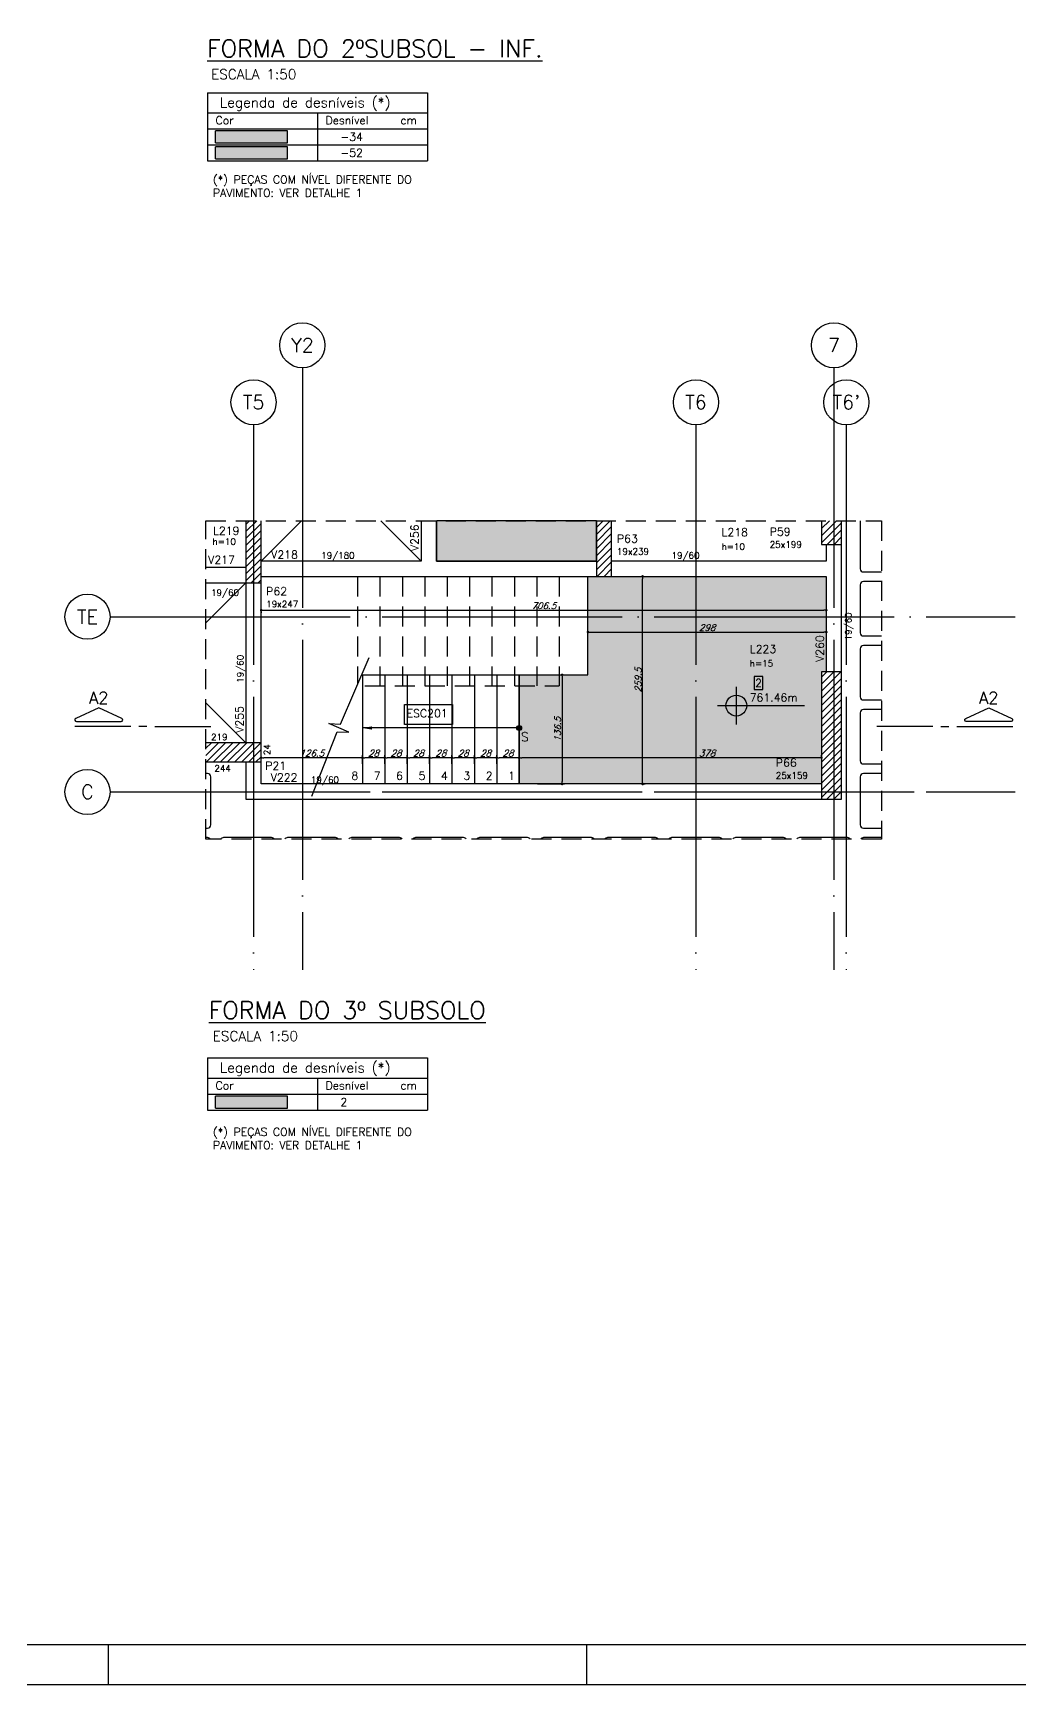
# Model space of a CAD drawing. Extents: x 0 to 6870, y 0 to 4205.
# Drawn here: x 1553 to 2787, y 0 to 2065 of the extents above; entities that cross this region are included whole.
import ezdxf
from ezdxf.enums import TextEntityAlignment as Align

# ---------------------------------------------------------------- set-up
doc = ezdxf.new("R2010")
doc.units = 0
doc.header["$LTSCALE"] = 50
doc.header["$MEASUREMENT"] = 0
doc.linetypes.add('DASHED', pattern=[0.75, 0.5, -0.25])
doc.linetypes.add('EIXO', pattern=[6.8, 6, -0.4, 0, -0.4])
doc.layers.get('0').update_dxf_attribs({"linetype": 'CONTINUOUS'})
doc.layers.get('DEFPOINTS').update_dxf_attribs({"linetype": 'CONTINUOUS'})
for name, color, linetype in [('242', 3, 'CONTINUOUS'), ('251', 5, 'CONTINUOUS'), ('AR-TEXTO_REGUA 120_1-200', 4, 'CONTINUOUS'), ('F-AUX', 2, 'CONTINUOUS'), ('F-AUX-RED', 1, 'CONTINUOUS'), ('F-CORTE-INDICAÇÃO', 4, 'CONTINUOUS'), ('F-COTAS', 106, 'CONTINUOUS'), ('F-DESNIVEL-1', 254, 'CONTINUOUS'), ('F-DESNIVEL-7', 40, 'CONTINUOUS'), ('F-EIXO', 12, 'EIXO'), ('F-ESC NUM', 2, 'CONTINUOUS'), ('F-ESCADAS', 2, 'CONTINUOUS'), ('F-LAJES', 3, 'CONTINUOUS'), ('F-LAJES-DIM', 2, 'CONTINUOUS'), ('F-LAJES-NOME', 4, 'CONTINUOUS'), ('F-LAJES-R', 254, 'CONTINUOUS'), ('F-LEADER', 1, 'CONTINUOUS'), ('F-MARGEM', 1, 'CONTINUOUS'), ('F-NÍVEL-PLANTA', 2, 'CONTINUOUS'), ('F-PILARES-DIM', 172, 'CONTINUOUS'), ('F-PILARES-HACH', 174, 'CONTINUOUS'), ('F-PILARES-NOME', 170, 'CONTINUOUS'), ('F-PILARES-S', 170, 'CONTINUOUS'), ('F-TABELA-NÍVEIS', 1, 'CONTINUOUS'), ('F-TEXTO', 6, 'CONTINUOUS'), ('F-TEXTO ESCADA', 2, 'CONTINUOUS'), ('F-TEXTO-YELLOW', 2, 'CONTINUOUS'), ('F-VIGAS', 3, 'CONTINUOUS'), ('F-VIGAS-DIM', 2, 'CONTINUOUS'), ('F-VIGAS-NOME', 4, 'CONTINUOUS'), ('F-VÃO', 1, 'CONTINUOUS')]:
    doc.layers.add(name, color=color, linetype=linetype)
doc.layers.add('F-DESNIVEL-4', color=7, linetype='CONTINUOUS', true_color=0xc3f1b6)
doc.styles.add('5385-ARQ-PB-BAS-PLA-TER-TORRE-A-106-TXT$0$R60-75', font='romans.shx', dxfattribs={"height": 0.1125})
doc.styles.add('CP-TEXT-INCL', font='romans.shx', dxfattribs={"oblique": 20})
doc.styles.add('MCP', font='romans.shx')
doc.styles.add('REGUA-120-esc1_200', font='simplex.shx', dxfattribs={"height": 0.6})
doc.styles.add('ROMANS', font='romans.shx')
doc.dimstyles.new('CP-COTAS-50', dxfattribs={"dimscale": 0.64, "dimtxt": 12.5, "dimasz": 5, "dimexe": 5, "dimexo": 5, "dimgap": 2.5, "dimtad": 1, "dimdec": 1, "dimdsep": 46, "dimtxsty": 'CP-TEXT-INCL', "dimblk1": 'DOT', "dimblk2": 'DOT', "dimsah": 1, "dimcen": 9, "dimclrd": 256, "dimclre": 256, "dimclrt": 256, "dimadec": 0, "dimazin": 0, "dimtfac": 1, "dimtdec": 1, "dimtmove": 2, "dimatfit": 3, "dimldrblk": 'DOT', "dimfxl": 5, "dimtolj": 1, "dimarcsym": 0})
pattern_1 = [(45, (324.5, 1131), (-4.419417, 4.419417), [])]

# ---------------------------------------------------------------- blocks, each defined once
blk = doc.blocks.new('*U12')
at = {"layer": 'F-EIXO'}
blk.add_line((0, 0), (1131.4, 0), dxfattribs=at)
at = {"layer": 'F-EIXO', "color": 2, "linetype": 'Continuous'}
blk.add_circle((-28.2, 0), 28.2, dxfattribs=at)
at = {"layer": 'F-TEXTO', "style": 'ROMANS'}
blk.add_attdef('EIXO', text='', height=17.5, dxfattribs=at).set_placement((-28.2, 0), align=Align.MIDDLE_CENTER)
blk = doc.blocks.new('*U8')
at = {"layer": 'F-EIXO'}
blk.add_line((0, 0), (0, -752.5), dxfattribs=at)
at = {"layer": 'F-EIXO', "color": 2, "linetype": 'Continuous'}
blk.add_circle((0, 28.2), 28.2, dxfattribs=at)
at = {"layer": 'F-TEXTO', "style": 'ROMANS'}
blk.add_attdef('EIXO', text='', height=17.5, rotation=360, dxfattribs=at).set_placement((0, 28.2), align=Align.MIDDLE_CENTER)
blk = doc.blocks.new('*U9')
at = {"layer": 'F-EIXO'}
blk.add_line((0, 0), (0, -681.2), dxfattribs=at)
at = {"layer": 'F-EIXO', "color": 2, "linetype": 'Continuous'}
blk.add_circle((0, 28.2), 28.2, dxfattribs=at)
at = {"layer": 'F-TEXTO', "style": 'ROMANS'}
blk.add_attdef('EIXO', text='', height=17.5, rotation=360, dxfattribs=at).set_placement((0, 28.2), align=Align.MIDDLE_CENTER)
blk = doc.blocks.new('*U10')
at = {"layer": 'F-EIXO'}
blk.add_line((0, 0), (1131.4, 0), dxfattribs=at)
at = {"layer": 'F-EIXO', "color": 2, "linetype": 'Continuous'}
blk.add_circle((-28.2, 0), 28.2, dxfattribs=at)
at = {"layer": 'F-TEXTO', "style": 'ROMANS'}
blk.add_attdef('EIXO', text='', height=17.5, dxfattribs=at).set_placement((-28.2, 0), align=Align.MIDDLE_CENTER)
blk = doc.blocks.new('*U11')
at = {"layer": 'F-EIXO'}
blk.add_line((0, 0), (0, -752.5), dxfattribs=at)
at = {"layer": 'F-EIXO', "color": 2, "linetype": 'Continuous'}
blk.add_circle((0, 28.2), 28.2, dxfattribs=at)
at = {"layer": 'F-TEXTO', "style": 'ROMANS'}
blk.add_attdef('EIXO', text='', height=17.5, rotation=360, dxfattribs=at).set_placement((0, 28.2), align=Align.MIDDLE_CENTER)
blk = doc.blocks.new('*U17')
at = {"layer": 'F-CORTE-INDICAÇÃO'}
for p, q in [((-100, 0), (-170, 0)), ((-80, 0), (-90, 0)), ((-70, 0), (0, 0))]:
    blk.add_line(p, q, dxfattribs=at)
blk.add_lwpolyline([(-112, 6, 0.802585), (-111.2, 9.8), (-140, 23.3), (-168.8, 9.8, 0.802585), (-168, 6)], format="xyb", close=True, dxfattribs=at)
at = {"layer": 'F-CORTE-INDICAÇÃO', "style": 'ROMANS'}
blk.add_attdef('CORTE', text='', height=15, dxfattribs=at).set_placement((-140, 35.8), align=Align.MIDDLE_CENTER)
at = {"layer": 'F-CORTE-INDICAÇÃO', "color": 2, "style": 'ROMANS'}
blk.add_attdef('FOLHA', text='', height=12, dxfattribs=at).set_placement((-140, -10), align=Align.MIDDLE_CENTER)
blk = doc.blocks.new('Nível - Planta')
at = {"layer": 'F-NÍVEL-PLANTA'}
h = blk.add_hatch(color=71, dxfattribs=at)
h.paths.add_polyline_path([(0, 0), (0, 0.26, 0.414214), (-0.26, 0)])
h.paths.add_polyline_path([(0.26, 0), (0, 0), (0, -0.26, 0.414214)])
for p, q in [((0, -0.469), (0, 0.469)), ((-0.469, 0), (1.704, 0))]:
    blk.add_line(p, q, dxfattribs=at)
blk.add_circle((0, 0), 0.26, dxfattribs=at)
at = {"layer": 'F-TEXTO', "color": 3, "style": 'MCP'}
blk.add_attdef('NÍVEL', (0.333, 0.102), '', height=0.2, dxfattribs=at)
blk = doc.blocks.new('*U13')
at = {"layer": 'F-LAJES-DIM', "color": 1}
blk.add_lwpolyline([(0, 0), (11, 0), (11, 16), (0, 16)], close=True, dxfattribs=at)
at = {"layer": 'F-LAJES-DIM', "style": 'MCP'}
blk.add_attdef('DIM', text='', height=10, dxfattribs=at).set_placement((5.5, 8), align=Align.MIDDLE_CENTER)
blk = doc.blocks.new('A0-1L')
at = {"layer": 'F-MARGEM', "color": 2}
for p, q in [((32.95, 0), (32.95, 1)), ((32.95, 0), (32.95, 1)), ((44.9, 1), (44.9, 0)), ((44.9, 1), (44.9, 0)), ((137.4, 0), (0, 0))]:
    blk.add_line(p, q, dxfattribs=at)
blk.add_lwpolyline([(0, 84.1), (137.4, 84.1), (137.4, 0), (0, 0)], close=True, dxfattribs=at)
at = {"layer": 'F-MARGEM', "color": 7}
blk.add_lwpolyline([(2.5, 83.1), (136.4, 83.1), (136.4, 1), (2.5, 1)], close=True, dxfattribs=at)
blk = doc.blocks.new('_DOT')
at = {"color": 0, "linetype": 'ByBlock'}
blk.add_line((-0.5, 0), (-1, 0), dxfattribs=at)
at = {"color": 0, "linetype": 'ByBlock', "const_width": 0.5}
blk.add_lwpolyline([(-0.25, 0, 1), (0.25, 0, 1)], format="xyb", close=True, dxfattribs=at)
blk = doc.blocks.new('*D26')
at = {"layer": 'DEFPOINTS', "color": 0, "linetype": 'Continuous', "transparency": 16777216}
for p in [(2161, 1158.9), (2161, 1158.9), (2539, 1158.9)]:
    blk.add_point(p, dxfattribs=at)
at = {"layer": 'F-COTAS', "linetype": 'Continuous', "lineweight": -2, "transparency": 16777216}
for p, q in [((2161, 1158.9), (2161, 1162.1)), ((2535.8, 1158.9), (2164.2, 1158.9)), ((2539, 1158.9), (2539, 1162.1))]:
    blk.add_line(p, q, dxfattribs=at)
at = {"layer": 'F-COTAS', "linetype": 'Continuous', "lineweight": -2, "transparency": 16777216, "xscale": 3.2, "yscale": 3.2, "zscale": 3.2, "rotation": 180}
blk.add_blockref('_DOT', (2161, 1158.9), dxfattribs=at)
at = {"layer": 'F-COTAS', "linetype": 'Continuous', "lineweight": -2, "transparency": 16777216, "xscale": 3.2, "yscale": 3.2, "zscale": 3.2}
blk.add_blockref('_DOT', (2539, 1158.9), dxfattribs=at)
at = {"layer": 'F-COTAS', "linetype": 'Continuous', "transparency": 16777216, "insert": (2395.8, 1164.5), "char_height": 8, "attachment_point": 5, "style": 'CP-TEXT-INCL'}
blk.add_mtext('\\A1;378', dxfattribs=at)
blk = doc.blocks.new('*D51')
at = {"layer": 'DEFPOINTS', "color": 0, "linetype": 'Continuous', "transparency": 16777216}
for p in [(2133, 1158.9), (2133, 1147.9), (2161, 1147.9)]:
    blk.add_point(p, dxfattribs=at)
at = {"layer": 'F-COTAS', "linetype": 'Continuous', "lineweight": -2, "transparency": 16777216}
for p, q in [((2133, 1151.1), (2133, 1162.1)), ((2157.8, 1158.9), (2136.2, 1158.9)), ((2161, 1151.1), (2161, 1162.1))]:
    blk.add_line(p, q, dxfattribs=at)
at = {"layer": 'F-COTAS', "linetype": 'Continuous', "lineweight": -2, "transparency": 16777216, "xscale": 3.2, "yscale": 3.2, "zscale": 3.2, "rotation": 180}
blk.add_blockref('_DOT', (2133, 1158.9), dxfattribs=at)
at = {"layer": 'F-COTAS', "linetype": 'Continuous', "lineweight": -2, "transparency": 16777216, "xscale": 3.2, "yscale": 3.2, "zscale": 3.2}
blk.add_blockref('_DOT', (2161, 1158.9), dxfattribs=at)
at = {"layer": 'F-COTAS', "linetype": 'Continuous', "transparency": 16777216, "insert": (2147, 1164.5), "char_height": 8, "attachment_point": 5, "style": 'CP-TEXT-INCL'}
blk.add_mtext('\\A1;28', dxfattribs=at)
blk = doc.blocks.new('*D52')
at = {"layer": 'DEFPOINTS', "color": 0, "linetype": 'Continuous', "transparency": 16777216}
for p in [(2105, 1158.9), (2105, 1147.9), (2133, 1147.9)]:
    blk.add_point(p, dxfattribs=at)
at = {"layer": 'F-COTAS', "linetype": 'Continuous', "lineweight": -2, "transparency": 16777216}
for p, q in [((2105, 1151.1), (2105, 1162.1)), ((2129.8, 1158.9), (2108.2, 1158.9)), ((2133, 1151.1), (2133, 1162.1))]:
    blk.add_line(p, q, dxfattribs=at)
at = {"layer": 'F-COTAS', "linetype": 'Continuous', "lineweight": -2, "transparency": 16777216, "xscale": 3.2, "yscale": 3.2, "zscale": 3.2, "rotation": 180}
blk.add_blockref('_DOT', (2105, 1158.9), dxfattribs=at)
at = {"layer": 'F-COTAS', "linetype": 'Continuous', "lineweight": -2, "transparency": 16777216, "xscale": 3.2, "yscale": 3.2, "zscale": 3.2}
blk.add_blockref('_DOT', (2133, 1158.9), dxfattribs=at)
at = {"layer": 'F-COTAS', "linetype": 'Continuous', "transparency": 16777216, "insert": (2119, 1164.5), "char_height": 8, "attachment_point": 5, "style": 'CP-TEXT-INCL'}
blk.add_mtext('\\A1;28', dxfattribs=at)
blk = doc.blocks.new('*D53')
at = {"layer": 'DEFPOINTS', "color": 0, "linetype": 'Continuous', "transparency": 16777216}
for p in [(2077, 1158.9), (2077, 1147.9), (2105, 1147.9)]:
    blk.add_point(p, dxfattribs=at)
at = {"layer": 'F-COTAS', "linetype": 'Continuous', "lineweight": -2, "transparency": 16777216}
for p, q in [((2077, 1151.1), (2077, 1162.1)), ((2101.8, 1158.9), (2080.2, 1158.9)), ((2105, 1151.1), (2105, 1162.1))]:
    blk.add_line(p, q, dxfattribs=at)
at = {"layer": 'F-COTAS', "linetype": 'Continuous', "lineweight": -2, "transparency": 16777216, "xscale": 3.2, "yscale": 3.2, "zscale": 3.2, "rotation": 180}
blk.add_blockref('_DOT', (2077, 1158.9), dxfattribs=at)
at = {"layer": 'F-COTAS', "linetype": 'Continuous', "lineweight": -2, "transparency": 16777216, "xscale": 3.2, "yscale": 3.2, "zscale": 3.2}
blk.add_blockref('_DOT', (2105, 1158.9), dxfattribs=at)
at = {"layer": 'F-COTAS', "linetype": 'Continuous', "transparency": 16777216, "insert": (2091, 1164.5), "char_height": 8, "attachment_point": 5, "style": 'CP-TEXT-INCL'}
blk.add_mtext('\\A1;28', dxfattribs=at)
blk = doc.blocks.new('*D54')
at = {"layer": 'DEFPOINTS', "color": 0, "linetype": 'Continuous', "transparency": 16777216}
for p in [(2049, 1158.9), (2049, 1147.9), (2077, 1147.9)]:
    blk.add_point(p, dxfattribs=at)
at = {"layer": 'F-COTAS', "linetype": 'Continuous', "lineweight": -2, "transparency": 16777216}
for p, q in [((2049, 1151.1), (2049, 1162.1)), ((2073.8, 1158.9), (2052.2, 1158.9)), ((2077, 1151.1), (2077, 1162.1))]:
    blk.add_line(p, q, dxfattribs=at)
at = {"layer": 'F-COTAS', "linetype": 'Continuous', "lineweight": -2, "transparency": 16777216, "xscale": 3.2, "yscale": 3.2, "zscale": 3.2, "rotation": 180}
blk.add_blockref('_DOT', (2049, 1158.9), dxfattribs=at)
at = {"layer": 'F-COTAS', "linetype": 'Continuous', "lineweight": -2, "transparency": 16777216, "xscale": 3.2, "yscale": 3.2, "zscale": 3.2}
blk.add_blockref('_DOT', (2077, 1158.9), dxfattribs=at)
at = {"layer": 'F-COTAS', "linetype": 'Continuous', "transparency": 16777216, "insert": (2063, 1164.5), "char_height": 8, "attachment_point": 5, "style": 'CP-TEXT-INCL'}
blk.add_mtext('\\A1;28', dxfattribs=at)
blk = doc.blocks.new('*D55')
at = {"layer": 'DEFPOINTS', "color": 0, "linetype": 'Continuous', "transparency": 16777216}
for p in [(2021, 1158.9), (2021, 1147.9), (2049, 1147.9)]:
    blk.add_point(p, dxfattribs=at)
at = {"layer": 'F-COTAS', "linetype": 'Continuous', "lineweight": -2, "transparency": 16777216}
for p, q in [((2021, 1151.1), (2021, 1162.1)), ((2045.8, 1158.9), (2024.2, 1158.9)), ((2049, 1151.1), (2049, 1162.1))]:
    blk.add_line(p, q, dxfattribs=at)
at = {"layer": 'F-COTAS', "linetype": 'Continuous', "lineweight": -2, "transparency": 16777216, "xscale": 3.2, "yscale": 3.2, "zscale": 3.2, "rotation": 180}
blk.add_blockref('_DOT', (2021, 1158.9), dxfattribs=at)
at = {"layer": 'F-COTAS', "linetype": 'Continuous', "lineweight": -2, "transparency": 16777216, "xscale": 3.2, "yscale": 3.2, "zscale": 3.2}
blk.add_blockref('_DOT', (2049, 1158.9), dxfattribs=at)
at = {"layer": 'F-COTAS', "linetype": 'Continuous', "transparency": 16777216, "insert": (2035, 1164.5), "char_height": 8, "attachment_point": 5, "style": 'CP-TEXT-INCL'}
blk.add_mtext('\\A1;28', dxfattribs=at)
blk = doc.blocks.new('*D56')
at = {"layer": 'DEFPOINTS', "color": 0, "linetype": 'Continuous', "transparency": 16777216}
for p in [(1993, 1158.9), (1993, 1147.9), (2021, 1147.9)]:
    blk.add_point(p, dxfattribs=at)
at = {"layer": 'F-COTAS', "linetype": 'Continuous', "lineweight": -2, "transparency": 16777216}
for p, q in [((1993, 1151.1), (1993, 1162.1)), ((2017.8, 1158.9), (1996.2, 1158.9)), ((2021, 1151.1), (2021, 1162.1))]:
    blk.add_line(p, q, dxfattribs=at)
at = {"layer": 'F-COTAS', "linetype": 'Continuous', "lineweight": -2, "transparency": 16777216, "xscale": 3.2, "yscale": 3.2, "zscale": 3.2, "rotation": 180}
blk.add_blockref('_DOT', (1993, 1158.9), dxfattribs=at)
at = {"layer": 'F-COTAS', "linetype": 'Continuous', "lineweight": -2, "transparency": 16777216, "xscale": 3.2, "yscale": 3.2, "zscale": 3.2}
blk.add_blockref('_DOT', (2021, 1158.9), dxfattribs=at)
at = {"layer": 'F-COTAS', "linetype": 'Continuous', "transparency": 16777216, "insert": (2007, 1164.5), "char_height": 8, "attachment_point": 5, "style": 'CP-TEXT-INCL'}
blk.add_mtext('\\A1;28', dxfattribs=at)
blk = doc.blocks.new('*D57')
at = {"layer": 'DEFPOINTS', "color": 0, "linetype": 'Continuous', "transparency": 16777216}
for p in [(1965, 1158.9), (1965, 1147.9), (1993, 1147.9)]:
    blk.add_point(p, dxfattribs=at)
at = {"layer": 'F-COTAS', "linetype": 'Continuous', "lineweight": -2, "transparency": 16777216}
for p, q in [((1965, 1151.1), (1965, 1162.1)), ((1989.8, 1158.9), (1968.2, 1158.9)), ((1993, 1151.1), (1993, 1162.1))]:
    blk.add_line(p, q, dxfattribs=at)
at = {"layer": 'F-COTAS', "linetype": 'Continuous', "lineweight": -2, "transparency": 16777216, "xscale": 3.2, "yscale": 3.2, "zscale": 3.2, "rotation": 180}
blk.add_blockref('_DOT', (1965, 1158.9), dxfattribs=at)
at = {"layer": 'F-COTAS', "linetype": 'Continuous', "lineweight": -2, "transparency": 16777216, "xscale": 3.2, "yscale": 3.2, "zscale": 3.2}
blk.add_blockref('_DOT', (1993, 1158.9), dxfattribs=at)
at = {"layer": 'F-COTAS', "linetype": 'Continuous', "transparency": 16777216, "insert": (1979, 1164.5), "char_height": 8, "attachment_point": 5, "style": 'CP-TEXT-INCL'}
blk.add_mtext('\\A1;28', dxfattribs=at)
blk = doc.blocks.new('*D58')
at = {"layer": 'DEFPOINTS', "color": 0, "linetype": 'Continuous', "transparency": 16777216}
for p in [(1838.5, 1158.9), (1838.5, 1155.8), (1965, 1150.3)]:
    blk.add_point(p, dxfattribs=at)
at = {"layer": 'F-COTAS', "linetype": 'Continuous', "lineweight": -2, "transparency": 16777216}
for p, q in [((1838.5, 1159), (1838.5, 1162.1)), ((1961.8, 1158.9), (1841.7, 1158.9)), ((1965, 1153.5), (1965, 1162.1))]:
    blk.add_line(p, q, dxfattribs=at)
at = {"layer": 'F-COTAS', "linetype": 'Continuous', "lineweight": -2, "transparency": 16777216, "xscale": 3.2, "yscale": 3.2, "zscale": 3.2, "rotation": 180}
blk.add_blockref('_DOT', (1838.5, 1158.9), dxfattribs=at)
at = {"layer": 'F-COTAS', "linetype": 'Continuous', "lineweight": -2, "transparency": 16777216, "xscale": 3.2, "yscale": 3.2, "zscale": 3.2}
blk.add_blockref('_DOT', (1965, 1158.9), dxfattribs=at)
at = {"layer": 'F-COTAS', "linetype": 'Continuous', "transparency": 16777216, "insert": (1901.8, 1164.5), "char_height": 8, "attachment_point": 5, "style": 'CP-TEXT-INCL'}
blk.add_mtext('\\A1;126.5', dxfattribs=at)
blk = doc.blocks.new('*D59')
at = {"layer": 'DEFPOINTS', "color": 0, "linetype": 'Continuous', "transparency": 16777216}
for p in [(2163, 1262.5), (2180.9, 1126), (2214.7, 1126)]:
    blk.add_point(p, dxfattribs=at)
at = {"layer": 'F-COTAS', "linetype": 'Continuous', "lineweight": -2, "transparency": 16777216}
for p, q in [((2166.2, 1262.5), (2217.9, 1262.5)), ((2214.7, 1259.3), (2214.7, 1129.2)), ((2184.1, 1126), (2217.9, 1126))]:
    blk.add_line(p, q, dxfattribs=at)
at = {"layer": 'F-COTAS', "linetype": 'Continuous', "lineweight": -2, "transparency": 16777216, "xscale": 3.2, "yscale": 3.2, "zscale": 3.2}
for p, rotation in [((2214.7, 1262.5), 90), ((2214.7, 1126), 270)]:
    blk.add_blockref('_DOT', p, dxfattribs=dict(at, rotation=rotation))
at = {"layer": 'F-COTAS', "linetype": 'Continuous', "transparency": 16777216, "insert": (2209.1, 1194.3), "char_height": 8, "attachment_point": 5, "rotation": 90, "style": 'CP-TEXT-INCL'}
blk.add_mtext('\\A1;136.5', dxfattribs=at)
blk = doc.blocks.new('*D60')
at = {"layer": 'DEFPOINTS', "color": 0, "linetype": 'Continuous', "transparency": 16777216}
for p in [(2313.1, 1385.5), (2315.4, 1385.5), (2313.1, 1126)]:
    blk.add_point(p, dxfattribs=at)
at = {"layer": 'F-COTAS', "linetype": 'Continuous', "lineweight": -2, "transparency": 16777216}
for p, q in [((2316.3, 1385.5), (2318.6, 1385.5)), ((2315.4, 1129.2), (2315.4, 1382.3)), ((2316.3, 1126), (2318.6, 1126))]:
    blk.add_line(p, q, dxfattribs=at)
at = {"layer": 'F-COTAS', "linetype": 'Continuous', "lineweight": -2, "transparency": 16777216, "xscale": 3.2, "yscale": 3.2, "zscale": 3.2}
for p, rotation in [((2315.4, 1385.5), 90), ((2315.4, 1126), 270)]:
    blk.add_blockref('_DOT', p, dxfattribs=dict(at, rotation=rotation))
at = {"layer": 'F-COTAS', "linetype": 'Continuous', "transparency": 16777216, "insert": (2309.8, 1255.8), "char_height": 8, "attachment_point": 5, "rotation": 90, "style": 'CP-TEXT-INCL'}
blk.add_mtext('\\A1;259.5', dxfattribs=at)
blk = doc.blocks.new('*D61')
at = {"layer": 'DEFPOINTS', "color": 0, "linetype": 'Continuous', "transparency": 16777216}
for p in [(1838.5, 1344.3), (2545, 1344.3), (2545, 1343.2)]:
    blk.add_point(p, dxfattribs=at)
at = {"layer": 'F-COTAS', "linetype": 'Continuous', "lineweight": -2, "transparency": 16777216}
for p, q in [((1841.7, 1343.2), (2541.8, 1343.2)), ((1838.5, 1341.1), (1838.5, 1340)), ((2545, 1341.1), (2545, 1340))]:
    blk.add_line(p, q, dxfattribs=at)
at = {"layer": 'F-COTAS', "linetype": 'Continuous', "lineweight": -2, "transparency": 16777216, "xscale": 3.2, "yscale": 3.2, "zscale": 3.2, "rotation": 180}
blk.add_blockref('_DOT', (1838.5, 1343.2), dxfattribs=at)
at = {"layer": 'F-COTAS', "linetype": 'Continuous', "lineweight": -2, "transparency": 16777216, "xscale": 3.2, "yscale": 3.2, "zscale": 3.2}
blk.add_blockref('_DOT', (2545, 1343.2), dxfattribs=at)
at = {"layer": 'F-COTAS', "linetype": 'Continuous', "transparency": 16777216, "insert": (2191.8, 1348.8), "char_height": 8, "attachment_point": 5, "style": 'CP-TEXT-INCL'}
blk.add_mtext('\\A1;706.5', dxfattribs=at)
blk = doc.blocks.new('*D231')
at = {"layer": 'DEFPOINTS', "color": 0, "linetype": 'Continuous', "transparency": 16777216}
for p in [(2545, 1320.6), (2545, 1315.9), (2247, 1293.2)]:
    blk.add_point(p, dxfattribs=at)
at = {"layer": 'F-COTAS', "linetype": 'Continuous', "lineweight": -2, "transparency": 16777216}
for p, q in [((2247, 1296.4), (2247, 1319.1)), ((2250.2, 1315.9), (2541.8, 1315.9)), ((2545, 1317.4), (2545, 1312.7))]:
    blk.add_line(p, q, dxfattribs=at)
at = {"layer": 'F-COTAS', "linetype": 'Continuous', "lineweight": -2, "transparency": 16777216, "xscale": 3.2, "yscale": 3.2, "zscale": 3.2, "rotation": 180}
blk.add_blockref('_DOT', (2247, 1315.9), dxfattribs=at)
at = {"layer": 'F-COTAS', "linetype": 'Continuous', "lineweight": -2, "transparency": 16777216, "xscale": 3.2, "yscale": 3.2, "zscale": 3.2}
blk.add_blockref('_DOT', (2545, 1315.9), dxfattribs=at)
at = {"layer": 'F-COTAS', "linetype": 'Continuous', "transparency": 16777216, "insert": (2396, 1321.5), "char_height": 8, "attachment_point": 5, "style": 'CP-TEXT-INCL'}
blk.add_mtext('\\A1;298', dxfattribs=at)

msp = doc.modelspace()

# ---------------------------------------------------------------- hatches: boundary and pattern name
at = {"layer": 'F-AUX'}
h = msp.add_hatch(color=1, dxfattribs=at)
edge = h.paths.add_edge_path()
edge.add_arc((2161, 1196), 3, 0, 360)
at = {"layer": 'F-DESNIVEL-1', "linetype": 'Continuous'}
h = msp.add_hatch(color=256, dxfattribs=at)
h.dxf.hatch_style = 1
h.paths.add_polyline_path([(2247, 1385.5), (2247, 1262.5), (2161, 1262.5), (2161, 1126), (2539, 1126), (2539, 1266), (2545, 1266), (2545, 1385.5)])
at = {"layer": 'F-PILARES-HACH', "linetype": 'Continuous'}
h = msp.add_hatch(dxfattribs=at)
h.set_pattern_fill('ANSI31', color=256, scale=50, style=0)
h.set_pattern_definition(pattern_1)
h.paths.add_polyline_path([(1838.5, 1455), (1819.5, 1455), (1819.5, 1377.5), (1838.5, 1377.5)])
h = msp.add_hatch(dxfattribs=at)
h.set_pattern_fill('ANSI31', color=256, scale=50, style=0)
h.set_pattern_definition(pattern_1)
h.paths.add_polyline_path([(2276.5, 1455), (2257.5, 1455), (2257.5, 1385.5), (2276.5, 1385.5)])
h = msp.add_hatch(dxfattribs=at)
h.set_pattern_fill('ANSI31', color=256, scale=50, style=0)
h.set_pattern_definition(pattern_1)
h.paths.add_polyline_path([(2564, 1455), (2539, 1455), (2539, 1425.5), (2564, 1425.5)])
h = msp.add_hatch(dxfattribs=at)
h.set_pattern_fill('ANSI31', color=256, scale=50, style=0)
h.set_pattern_definition(pattern_1)
h.paths.add_polyline_path([(2539, 1107), (2564, 1107), (2564, 1266), (2539, 1266)], flags=16)
h = msp.add_hatch(dxfattribs=at)
h.set_pattern_fill('ANSI31', color=256, scale=50, style=0)
h.set_pattern_definition(pattern_1)
h.paths.add_polyline_path([(1769.5, 1177.5), (1769.5, 1153.5), (1838.5, 1153.5), (1838.5, 1177.5)])

# ---------------------------------------------------------------- linework, layer by layer
at = {"layer": '242', "linetype": 'Continuous'}
msp.add_line((2551.5, 1186.5), (2551.5, 1186.5), dxfattribs=at)
at = {"layer": '251', "color": 1}
for p, q in [((2587.5, 1455), (2587.5, 1395)), ((2591.5, 1391), (2614, 1391)), ((2587.5, 1375), (2587.5, 1315)), ((2614, 1379), (2591.5, 1379)), ((2591.5, 1311), (2614, 1311)), ((2587.5, 1295), (2587.5, 1235)), ((2614, 1299), (2591.5, 1299)), ((2591.5, 1231), (2614, 1231)), ((2614, 1219), (2591.5, 1219)), ((2587.5, 1215), (2587.5, 1155)), ((1771.5, 1139), (1769.5, 1139)), ((2591.5, 1151), (2614, 1151)), ((2614, 1139), (2591.5, 1139)), ((1775.5, 1075), (1775.5, 1135)), ((2587.5, 1135), (2587.5, 1075)), ((1769.5, 1071), (1771.5, 1071)), ((1771.5, 1059), (1769.5, 1059)), ((1851.5, 1059), (1791.5, 1059)), ((1931.5, 1059), (1871.5, 1059)), ((2011.5, 1059), (1951.5, 1059)), ((2091.5, 1059), (2031.5, 1059)), ((2171.5, 1059), (2111.5, 1059)), ((2251.5, 1059), (2191.5, 1059)), ((2331.5, 1059), (2271.5, 1059)), ((2411.5, 1059), (2351.5, 1059)), ((2491.5, 1059), (2431.5, 1059)), ((2571.5, 1059), (2511.5, 1059)), ((2591.5, 1071), (2614, 1071)), ((2614, 1059), (2591.5, 1059))]:
    msp.add_line(p, q, dxfattribs=at)
for centre, start, end in [((2591.5, 1395), 180, 270), ((2591.5, 1375), 90, 180), ((2591.5, 1315), 180, 270), ((2591.5, 1295), 90, 180), ((2591.5, 1235), 180, 270), ((2591.5, 1215), 90, 180), ((1771.5, 1135), 0, 90), ((2591.5, 1155), 180, 270), ((2591.5, 1135), 90, 180), ((1771.5, 1075), 270, 0), ((2591.5, 1075), 180, 270), ((1771.5, 1055), 30, 90), ((1791.5, 1055), 90, 150), ((1851.5, 1055), 30, 90), ((1871.5, 1055), 90, 150), ((1931.5, 1055), 30, 90), ((1951.5, 1055), 90, 150), ((2011.5, 1055), 30, 90), ((2031.5, 1055), 90, 150), ((2091.5, 1055), 30, 90), ((2111.5, 1055), 90, 150), ((2171.5, 1055), 30, 90), ((2191.5, 1055), 90, 150), ((2251.5, 1055), 30, 90), ((2271.5, 1055), 90, 150), ((2331.5, 1055), 30, 90), ((2351.5, 1055), 90, 150), ((2411.5, 1055), 30, 90), ((2431.5, 1055), 90, 150), ((2491.5, 1055), 30, 90), ((2511.5, 1055), 90, 150), ((2571.5, 1055), 30, 90), ((2591.5, 1055), 90, 150)]:
    msp.add_arc(centre, 4, start, end, dxfattribs=at)
at = {"layer": 'F-AUX', "color": 1}
msp.add_circle((2161, 1196), 3, dxfattribs=at)
at = {"layer": 'F-AUX-RED', "color": 1, "linetype": 'DASHED'}
msp.add_lwpolyline([(1769.5, 1057), (1769.5, 1455), (2614, 1455), (2614, 1057), (1769.5, 1057)], dxfattribs=at)
at = {"layer": 'F-AUX-RED'}
msp.add_lwpolyline([(2161, 1196), (1965, 1196)], dxfattribs=at)
msp.add_solid([(1977, 1198), (1965, 1196), (1977, 1194)], dxfattribs=at)
at = {"layer": 'F-DESNIVEL-1', "linetype": 'Continuous'}
for points in [[(1781.5, 721.06), (1871.5, 721.06), (1871.5, 736.06)], [(1781.5, 721.06), (1871.5, 736.06), (1781.5, 736.06)]]:
    msp.add_solid(points, dxfattribs=at)
at = {"layer": 'F-DESNIVEL-4', "linetype": 'Continuous'}
for points in [[(1781.5, 1907.36), (1871.5, 1907.36), (1871.5, 1922.36)], [(1781.5, 1907.36), (1871.5, 1922.36), (1781.5, 1922.36)]]:
    msp.add_solid(points, dxfattribs=at)
at = {"layer": 'F-DESNIVEL-7', "linetype": 'Continuous'}
for points in [[(1781.5, 1927.36), (1871.5, 1927.36), (1871.5, 1942.36)], [(1781.5, 1927.36), (1871.5, 1942.36), (1781.5, 1942.36)], [(2257.5, 1455), (2057.5, 1455), (2057.5, 1404.5)], [(2257.5, 1455), (2057.5, 1404.5), (2257.5, 1455)], [(2257.5, 1455), (2057.5, 1404.5), (2257.5, 1404.5)], [(2257.5, 1455), (2257.5, 1404.5), (2257.5, 1455)]]:
    msp.add_solid(points, dxfattribs=at)
at = {"layer": 'F-EIXO'}
msp.add_line((1674.79, 1116), (2780.96, 1116), dxfattribs=at)
at = {"layer": 'F-ESCADAS', "color": 1, "linetype": 'DASHED'}
for points in [[(1959, 1385.5), (1959, 1250.62)], [(1987, 1385.5), (1987, 1248.5)], [(2015, 1385.5), (2015, 1248.5)], [(2043, 1385.5), (2043, 1248.5)], [(2071, 1385.5), (2071, 1248.5)], [(2099, 1385.5), (2099, 1248.5)], [(2127, 1385.5), (2127, 1248.5)], [(2155, 1385.5), (2155, 1248.5)], [(2183, 1385.5), (2183, 1248.5)], [(2211, 1385.5), (2211, 1248.5)], [(1968.09, 1248.5), (2211, 1248.5)]]:
    msp.add_lwpolyline(points, dxfattribs=at)
at = {"layer": 'F-ESCADAS', "linetype": 'Continuous'}
for points in [[(1964.09, 1262.5), (2161, 1262.5)], [(1965, 1262.5), (1965, 1126)], [(1993, 1262.5), (1993, 1126)], [(2021, 1262.5), (2021, 1126)], [(2049, 1262.5), (2049, 1126)], [(2077, 1262.5), (2077, 1126)], [(2105, 1262.5), (2105, 1126)], [(2133, 1262.5), (2133, 1126)], [(2161, 1262.5), (2161, 1126)]]:
    msp.add_lwpolyline(points, dxfattribs=at)
at = {"layer": 'F-LAJES', "linetype": 'Continuous'}
msp.add_lwpolyline([(2539, 1126), (2161, 1126), (2161, 1262.5), (2247, 1262.5), (2247, 1385.5), (2545, 1385.5), (2545, 1266), (2539, 1266), (2539, 1126)], dxfattribs=at)
at = {"layer": 'F-LAJES-R', "linetype": 'Continuous'}
msp.add_lwpolyline([(2257.5, 1455), (2057.5, 1455), (2057.5, 1404.5), (2257.5, 1404.5), (2257.5, 1455)], dxfattribs=at)
at = {"layer": 'F-LEADER'}
msp.add_lwpolyline([(1901.75, 1110.6), (1933.61, 1191.4), (1948.21, 1190.59), (1922.96, 1201.41), (1937.55, 1200.6), (1973.34, 1284.07)], dxfattribs=at)
at = {"layer": 'F-PILARES-S', "linetype": 'Continuous'}
for points in [[(1819.5, 1377.5), (1838.5, 1377.5), (1838.5, 1455)], [(1819.5, 1455), (1819.5, 1377.5)], [(2257.5, 1385.5), (2276.5, 1385.5), (2276.5, 1455)], [(2257.5, 1455), (2257.5, 1385.5)], [(2539, 1425.5), (2564, 1425.5), (2564, 1455)], [(2539, 1455), (2539, 1425.5)], [(2539, 1107), (2564, 1107), (2564, 1266), (2539, 1266), (2539, 1107)], [(1769.5, 1153.5), (1838.5, 1153.5), (1838.5, 1177.5), (1769.5, 1177.5)]]:
    msp.add_lwpolyline(points, dxfattribs=at)
at = {"layer": 'F-TABELA-NÍVEIS'}
for p, q in [((1771.5, 1989.86), (2046.5, 1989.86)), ((1771.5, 1989.86), (1771.5, 1964.86)), ((2046.5, 1989.86), (2046.5, 1964.86)), ((1771.5, 1964.86), (2046.5, 1964.86)), ((1771.5, 1964.86), (1771.5, 1944.86)), ((1909, 1964.86), (1909, 1944.86)), ((2046.5, 1964.86), (2046.5, 1944.86)), ((1771.5, 1944.86), (2046.5, 1944.86)), ((1771.5, 1944.86), (1771.5, 1924.86)), ((1871.5, 1942.36), (1781.5, 1942.36)), ((1781.5, 1927.36), (1781.5, 1942.36)), ((1871.5, 1927.36), (1871.5, 1942.36)), ((1909, 1944.86), (1909, 1924.86)), ((2046.5, 1944.86), (2046.5, 1924.86)), ((1771.5, 1924.86), (2046.5, 1924.86)), ((1771.5, 1924.86), (1771.5, 1904.86)), ((1781.5, 1927.36), (1871.5, 1927.36)), ((1871.5, 1922.36), (1781.5, 1922.36)), ((1781.5, 1907.36), (1781.5, 1922.36)), ((1871.5, 1907.36), (1871.5, 1922.36)), ((1909, 1924.86), (1909, 1904.86)), ((2046.5, 1924.86), (2046.5, 1904.86)), ((1771.5, 1904.86), (2046.5, 1904.86)), ((1781.5, 1907.36), (1871.5, 1907.36)), ((1771.5, 783.56), (2046.5, 783.56)), ((1771.5, 783.56), (1771.5, 758.56)), ((2046.5, 783.56), (2046.5, 758.56)), ((1771.5, 758.56), (2046.5, 758.56)), ((1771.5, 758.56), (1771.5, 738.56)), ((1909, 758.56), (1909, 738.56)), ((2046.5, 758.56), (2046.5, 738.56)), ((1771.5, 738.56), (2046.5, 738.56)), ((1771.5, 738.56), (1771.5, 718.56)), ((1871.5, 736.06), (1781.5, 736.06)), ((1781.5, 721.06), (1781.5, 736.06)), ((1871.5, 721.06), (1871.5, 736.06)), ((1909, 738.56), (1909, 718.56)), ((2046.5, 738.56), (2046.5, 718.56)), ((1771.5, 718.56), (2046.5, 718.56)), ((1781.5, 721.06), (1871.5, 721.06))]:
    msp.add_line(p, q, dxfattribs=at)
at = {"layer": 'F-TEXTO ESCADA', "color": 1}
msp.add_lwpolyline([(2017.69, 1200.37), (2017.69, 1225.37), (2077.69, 1225.37), (2077.69, 1200.37), (2017.69, 1200.37)], dxfattribs=at)
at = {"layer": 'F-VIGAS'}
for points in [[(2038.5, 1455), (2038.5, 1404.5)], [(2057.5, 1404.5), (2057.5, 1455)], [(2545, 1425.5), (2545, 1404.5)], [(2564, 1395), (2564, 1425.5)], [(2038.5, 1404.5), (1838.5, 1404.5)], [(2257.5, 1404.5), (2057.5, 1404.5)], [(2545, 1404.5), (2276.5, 1404.5)], [(1819.5, 1396.5), (1769.5, 1396.5)], [(1838.5, 1385.5), (2048, 1385.5)], [(2048, 1385.5), (2257.5, 1385.5)], [(2276.5, 1385.5), (2545, 1385.5)], [(2545, 1385.5), (2545, 1266)], [(2564, 1266), (2564, 1395)], [(1769.5, 1377.5), (1819.5, 1377.5)], [(1819.5, 1377.5), (1819.5, 1177.5)], [(1838.5, 1177.5), (1838.5, 1377.5)], [(1819.5, 1153.5), (1819.5, 1107)], [(1838.5, 1126), (1838.5, 1153.5)], [(2539, 1126), (1838.5, 1126)], [(1819.5, 1107), (2539, 1107)]]:
    msp.add_lwpolyline(points, dxfattribs=at)
at = {"layer": 'F-VÃO'}
for p, q in [((1838.5, 1404.5), (1888.75, 1455)), ((1988.25, 1455), (2038.5, 1404.5)), ((1769.5, 1327.5), (1819.5, 1377.5)), ((1769.5, 1227.5), (1819.5, 1177.5))]:
    msp.add_line(p, q, dxfattribs=at)

# ---------------------------------------------------------------- block references
at = {"layer": 'F-CORTE-INDICAÇÃO', "linetype": 'Continuous'}
ref = msp.add_blockref('*U17', (1775.49, 1197.99), dxfattribs=at)
ref.add_attrib('CORTE', 'A2', dxfattribs={"height": 15, "style": 'ROMANS'}).set_placement((1635.49, 1233.75), align=Align.MIDDLE_CENTER)
ref = msp.add_blockref('*U17', (2608.01, 1197.99), dxfattribs=dict(at, xscale=-1))
ref.add_attrib('CORTE', 'A2', dxfattribs={"height": 15, "style": 'ROMANS'}).set_placement((2748.01, 1233.75), align=Align.MIDDLE_CENTER)
at = {"layer": 'F-EIXO', "linetype": 'Continuous'}
for name, p, values in [('*U8', (1890, 1646.13), {'EIXO': 'Y2'}), ('*U11', (2554.5, 1646.13), {'EIXO': '7'}), ('*U9', (1829, 1574.89), {'EIXO': 'T5'}), ('*U9', (2382, 1574.89), {'EIXO': 'T6'}), ('*U9', (2570, 1574.89), {'EIXO': "T6'"}), ('*U10', (1649.61, 1335), {'EIXO': 'TE'}), ('*U12', (1649.61, 1116), {'EIXO': 'C'})]:
    msp.add_blockref(name, p, dxfattribs=at).add_auto_attribs(values)
at = {"layer": 'F-LAJES-DIM', "linetype": 'Continuous'}
msp.add_blockref('*U13', (2454.65, 1244.25), dxfattribs=at).add_auto_attribs({'DIM': '2'})
at = {"layer": 'F-MARGEM', "xscale": 50, "yscale": 50, "zscale": 50}
msp.add_blockref('A0-1L', (0, 0), dxfattribs=at)
at = {"layer": 'F-NÍVEL-PLANTA', "linetype": 'Continuous', "xscale": 50, "yscale": 50, "zscale": 50}
msp.add_blockref('Nível - Planta', (2432.51, 1223.97), dxfattribs=at).add_auto_attribs({'NÍVEL': '761.46m'})

# ---------------------------------------------------------------- texts
at = {"layer": 'AR-TEXTO_REGUA 120_1-200', "color": 2, "style": 'REGUA-120-esc1_200'}
for p in [(1775.92, 2006.73), (1777.92, 804.73)]:
    msp.add_text('ESCALA 1:50', height=12.5, dxfattribs=at).set_placement(p)
at = {"layer": 'F-ESC NUM', "char_height": 10, "width": 122.7592, "attachment_point": 9, "style": '5385-ARQ-PB-BAS-PLA-TER-TORRE-A-106-TXT$0$R60-75'}
for s, insert in [('8', (1959.82, 1131.32)), ('7', (1987.82, 1131.32)), ('6', (2015.82, 1131.32)), ('5', (2043.82, 1131.32)), ('4', (2071.82, 1131.32)), ('3', (2099.82, 1131.32)), ('2', (2127.82, 1131.32)), ('1', (2155.82, 1131.32))]:
    msp.add_mtext(s, dxfattribs=dict(at, insert=insert))
at = {"layer": 'F-LAJES-DIM', "linetype": 'Continuous', "style": 'MCP'}
for s, p in [('h=10', (1777.74, 1424.94)), ('h=10', (2414.08, 1418.66)), ('h=15', (2449.37, 1272.68))]:
    msp.add_text(s, height=8, dxfattribs=at).set_placement(p)
at = {"layer": 'F-LAJES-NOME', "linetype": 'Continuous', "style": 'MCP'}
for s, p in [('L219', (1778.36, 1437.43)), ('L218', (2414.08, 1435.66)), ('L223', (2449.37, 1289.68))]:
    msp.add_text(s, height=10, dxfattribs=at).set_placement(p)
at = {"layer": 'F-PILARES-DIM', "linetype": 'Continuous', "style": 'MCP'}
for s, p in [('25x199', (2474.26, 1421.34)), ('19x239', (2283.24, 1412.57)), ('19x247', (1844.75, 1346.88)), ('219', (1775.81, 1180.62)), ('244', (1780.01, 1141.47)), ('25x159', (2481.88, 1132.66))]:
    msp.add_text(s, height=8, dxfattribs=at).set_placement(p)
msp.add_text('24', height=8, rotation=90, dxfattribs=at).set_placement((1849.75, 1162.07))
at = {"layer": 'F-PILARES-NOME', "linetype": 'Continuous', "style": 'MCP'}
for s, p in [('P59', (2474.26, 1436.34)), ('P63', (2283.24, 1427.57)), ('P62', (1844.75, 1361.88)), ('P66', (2481.88, 1147.66)), ('P21', (1843.54, 1143.8))]:
    msp.add_text(s, height=10, dxfattribs=at).set_placement(p)
at = {"layer": 'F-TABELA-NÍVEIS', "color": 3, "style": 'MCP'}
for p in [(1786.98, 1971.65), (1786.98, 765.36)]:
    msp.add_text('Legenda de desníveis (*)', height=12.5, dxfattribs=at).set_placement(p)
at = {"layer": 'F-TABELA-NÍVEIS', "color": 2, "style": 'MCP'}
for s, p in [('Cor', (1781.5, 1950.48)), ('Desnível', (1919, 1950.48)), ('cm', (2012.54, 1950.48)), ('-34', (1937.46, 1929.86)), ('-52', (1937.46, 1909.86)), ('Cor', (1781.5, 744.18)), ('Desnível', (1919, 744.18)), ('cm', (2012.54, 744.18)), ('2', (1937.46, 723.56))]:
    msp.add_text(s, height=10, dxfattribs=at).set_placement(p)
at = {"layer": 'F-TABELA-NÍVEIS', "style": 'MCP'}
msp.add_text('2', height=10, dxfattribs=at).set_placement((1937.46, 723.56))
at = {"layer": 'F-TABELA-NÍVEIS', "color": 2, "char_height": 10, "width": 276.9593, "attachment_point": 1, "style": 'MCP'}
for insert in [(1778.23, 1886.44), (1778.23, 696.24)]:
    msp.add_mtext('(*) PEÇAS COM NÍVEL DIFERENTE DO PAVIMENTO: VER DETALHE 1', dxfattribs=dict(at, insert=insert))
at = {"layer": 'F-TEXTO', "style": 'ROMANS'}
for s, p in [('%%UFORMA DO 2ºSUBSOL - INF.', (1771.08, 2034.34)), ('%%UFORMA DO 3º SUBSOLO', (1773.08, 832.34))]:
    msp.add_text(s, height=21.875, dxfattribs=at).set_placement(p)
at = {"layer": 'F-TEXTO ESCADA', "style": 'ROMANS'}
msp.add_text('ESC201', height=10, dxfattribs=at).set_placement((2020.28, 1209.32))
at = {"layer": 'F-TEXTO-YELLOW', "insert": (2172.87, 1179.36), "char_height": 11.25, "width": 61.3796, "attachment_point": 9, "style": '5385-ARQ-PB-BAS-PLA-TER-TORRE-A-106-TXT$0$R60-75'}
msp.add_mtext('S', dxfattribs=at)
at = {"layer": 'F-VIGAS-DIM', "linetype": 'Continuous', "style": 'MCP'}
for s, p in [('19/180', (1913.5, 1407.63)), ('19/60', (2351.5, 1407.63)), ('19/60', (1775.84, 1361.16)), ('19/60', (1900.76, 1127.25))]:
    msp.add_text(s, height=8, dxfattribs=at).set_placement(p)
for p in [(2576.5, 1305.5), (1816.38, 1252.5)]:
    msp.add_text('19/60', height=8, rotation=90, dxfattribs=at).set_placement(p)
at = {"layer": 'F-VIGAS-NOME', "linetype": 'Continuous', "style": 'MCP'}
for s, p in [('V256', (2035.38, 1417)), ('V260', (2541.88, 1278.5)), ('V255', (1816.38, 1190))]:
    msp.add_text(s, height=10, rotation=90, dxfattribs=at).set_placement(p)
for s, p in [('V217', (1772.26, 1401.33)), ('V218', (1851, 1407.63)), ('V222', (1850.46, 1129.13))]:
    msp.add_text(s, height=10, dxfattribs=at).set_placement(p)

# ---------------------------------------------------------------- dimensions: what is measured, and where the dimension line sits
at = {"layer": 'F-COTAS', "linetype": 'Continuous'}
for base, p1, p2, picture, middle in [((2315.36, 1385.5), (2313.14, 1126), (2313.14, 1385.5), '*D60', (2309.76, 1255.75)), ((2214.73, 1126), (2163, 1262.5), (2180.88, 1126), '*D59', (2209.13, 1194.25))]:
    dim = msp.add_linear_dim(base=base, p1=p1, p2=p2, angle=90, dimstyle='CP-COTAS-50', dxfattribs=at)
    dim.commit()
    dim.dimension.update_dxf_attribs({"geometry": picture, "text_midpoint": middle})
for base, p1, p2, picture, middle in [((2545, 1343.24), (1838.5, 1344.35), (2545, 1344.35), '*D61', (2191.75, 1348.84)), ((2545, 1315.95), (2247, 1293.24), (2545, 1320.58), '*D231', (2396, 1321.55)), ((1838.5, 1158.87), (1965, 1150.31), (1838.5, 1155.77), '*D58', (1901.75, 1164.47)), ((1965, 1158.87), (1993, 1147.87), (1965, 1147.87), '*D57', (1979, 1164.47)), ((1993, 1158.87), (2021, 1147.87), (1993, 1147.87), '*D56', (2007, 1164.47)), ((2021, 1158.87), (2049, 1147.87), (2021, 1147.87), '*D55', (2035, 1164.47)), ((2049, 1158.87), (2077, 1147.87), (2049, 1147.87), '*D54', (2063, 1164.47)), ((2077, 1158.87), (2105, 1147.87), (2077, 1147.87), '*D53', (2091, 1164.47)), ((2105, 1158.87), (2133, 1147.87), (2105, 1147.87), '*D52', (2119, 1164.47)), ((2133, 1158.87), (2161, 1147.87), (2133, 1147.87), '*D51', (2147, 1164.47))]:
    dim = msp.add_linear_dim(base=base, p1=p1, p2=p2, dimstyle='CP-COTAS-50', dxfattribs=at)
    dim.commit()
    dim.dimension.update_dxf_attribs({"geometry": picture, "text_midpoint": middle})
dim = msp.add_linear_dim(base=(2161, 1158.87), p1=(2539, 1158.87), p2=(2161, 1158.87), dimstyle='CP-COTAS-50', override={"dimfxl": 3.28084, "dimfxlon": 1, "dimarcsym": 2}, dxfattribs=at)
dim.commit()
dim.dimension.update_dxf_attribs({"geometry": '*D26', "text_midpoint": (2395.76, 1164.47), "dimtype": 160})

doc.saveas('drawing.dxf')
